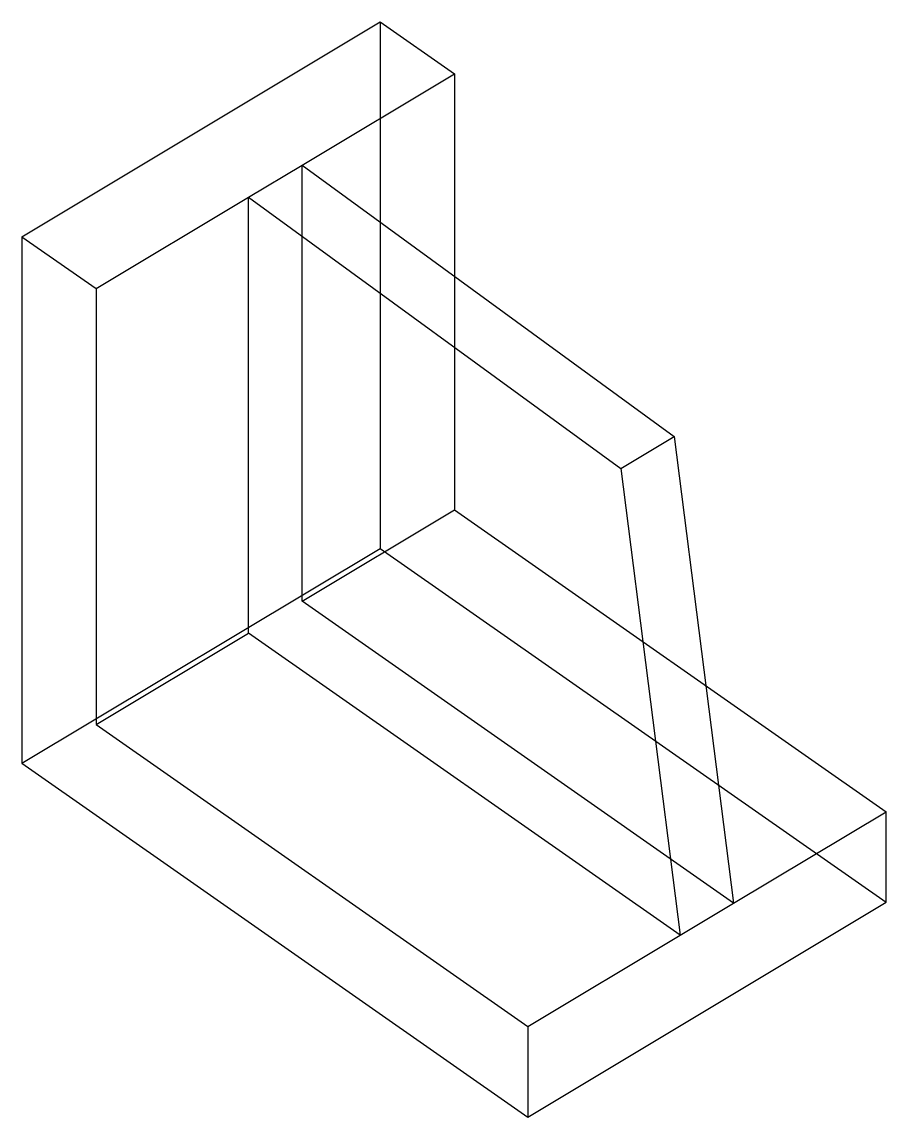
# Model space of a CAD drawing. Header units: millimetres. Extents: x 2023 to 3240, y 1080 to 2622.
import ezdxf

# ---------------------------------------------------------------- set-up
doc = ezdxf.new("R2010")
doc.units = ezdxf.units.MM

msp = doc.modelspace()

# ---------------------------------------------------------------- linework, layer by layer
for p, q in [((2023.1, 2319.7), (2527.6, 2622.2)), ((2527.6, 2622.2), (2527.6, 1880.7)), ((2527.6, 2622.2), (2632.1, 2549.1)), ((2417.5, 2420.4), (2632.1, 2549.1)), ((2632.1, 2549.1), (2632.1, 1935.1)), ((2342.2, 2375.3), (2417.5, 2420.4)), ((2417.5, 1806.4), (2417.5, 2420.4)), ((2417.5, 2420.4), (2941.5, 2038.3)), ((2127.6, 2246.6), (2342.2, 2375.3)), ((2342.2, 1761.3), (2342.2, 2375.3)), ((2342.2, 2375.3), (2866.2, 1993.2)), ((2023.1, 2319.7), (2023.1, 1578.2)), ((2023.1, 2319.7), (2127.6, 2246.6)), ((2127.6, 2246.6), (2127.6, 1632.6)), ((2866.2, 1993.2), (2941.5, 2038.3)), ((2941.5, 2038.3), (3025.1, 1381.3)), ((2866.2, 1993.2), (2949.9, 1336.2)), ((2417.5, 1806.4), (2632.1, 1935.1)), ((2632.1, 1935.1), (3239.7, 1510)), ((2023.1, 1578.2), (2527.6, 1880.7)), ((2527.6, 1880.7), (3239.7, 1382.5)), ((3025.1, 1381.3), (2417.5, 1806.4)), ((2127.6, 1632.6), (2342.2, 1761.3)), ((2949.9, 1336.2), (2342.2, 1761.3)), ((2127.6, 1632.6), (2735.3, 1207.5)), ((2023.1, 1578.2), (2735.3, 1079.9)), ((3025.1, 1381.3), (3239.7, 1510)), ((3239.7, 1382.5), (3239.7, 1510)), ((2735.3, 1079.9), (3239.7, 1382.5)), ((2949.9, 1336.2), (3025.1, 1381.3)), ((2735.3, 1207.5), (2949.9, 1336.2)), ((2735.3, 1207.5), (2735.3, 1079.9))]:
    msp.add_line(p, q)

doc.saveas('drawing.dxf')
